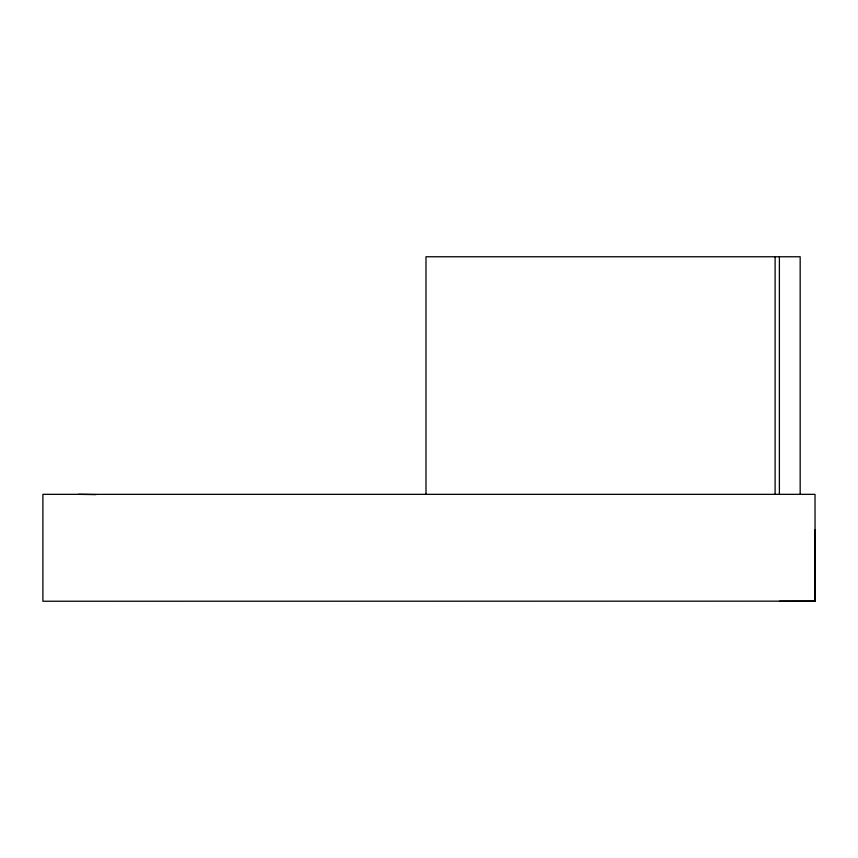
<?xml version="1.0" encoding="UTF-8"?>
<svg xmlns="http://www.w3.org/2000/svg" width="858" height="858" viewBox="0 0 858 858"><rect width="100%" height="100%" fill="white"/><g stroke="black" fill="none" stroke-linecap="round" stroke-linejoin="round"><path stroke-width="1.29" d="M815.1 601.158L815.025 494.337L42.9 494.337L42.9 601.244L815.1 601.158L779.461 601.244M78.539 494.337L95.957 494.626M815.025 529.89L815.1 601.244M800.171 494.337L800.171 256.757L425.986 256.757L425.986 494.337M779.386 256.757L779.386 494.337M775.106 256.757L775.106 494.337"/></g></svg>
